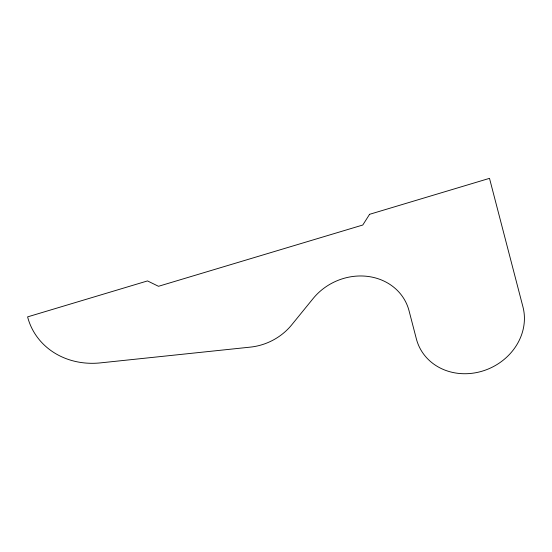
<?xml version="1.0" encoding="UTF-8"?>
<svg xmlns="http://www.w3.org/2000/svg" width="552" height="552" viewBox="0 0 552 552"><rect width="100%" height="100%" fill="white"/><g stroke="black" fill="none" stroke-linecap="round" stroke-linejoin="round"><path stroke-width="0.83" d="M369.585 214.314L362.788 225.016L158.493 286.295L147.515 280.92L27.6 316.882A74.389 66.219 -24.9 0 0 100.464 362.878L250.367 347.118A55.883 49.749 -24.9 0 0 291.725 324.838L313.122 298.535A55.786 49.666 -24.9 0 1 367.887 276.428A55.786 49.666 -24.9 0 1 409.053 310.79L416.374 338.914A55.786 49.666 -24.9 0 0 482.22 371.158A55.786 49.666 -24.9 0 0 522.965 306.947L489.5 178.351L369.585 214.314"/></g></svg>
